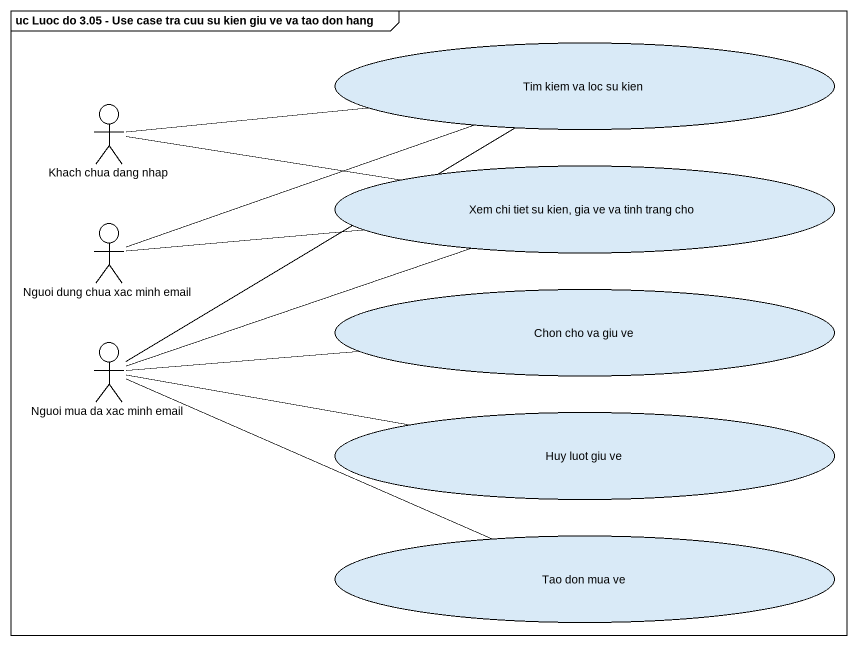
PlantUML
@startuml
mainframe uc Luoc do 3.05 - Use case tra cuu su kien giu ve va tao don hang
usecase "Tim kiem va loc su kien" as Tim_kiem_va_loc_su_kien
actor "Khach chua dang nhap" as Khach_chua_dang_nhap
usecase "Xem chi tiet su kien, gia ve va tinh trang cho" as Xem_chi_tiet_su_kien_gia_ve
actor "Nguoi dung chua xac minh email" as Nguoi_dung_chua_xac_minh
usecase "Chon cho va giu ve" as Chon_cho_va_giu_ve
actor "Nguoi mua da xac minh email" as Nguoi_mua_da_xac_minh_email
usecase "Huy luot giu ve" as Huy_luot_giu_ve
usecase "Tao don mua ve" as Tao_don_mua_ve
Khach_chua_dang_nhap -right- Tim_kiem_va_loc_su_kien
Khach_chua_dang_nhap -right- Xem_chi_tiet_su_kien_gia_ve
Nguoi_dung_chua_xac_minh -right- Tim_kiem_va_loc_su_kien
Nguoi_dung_chua_xac_minh -right- Xem_chi_tiet_su_kien_gia_ve
Nguoi_mua_da_xac_minh_email -up- Tim_kiem_va_loc_su_kien
Nguoi_mua_da_xac_minh_email -right- Xem_chi_tiet_su_kien_gia_ve
Nguoi_mua_da_xac_minh_email -right- Chon_cho_va_giu_ve
Nguoi_mua_da_xac_minh_email -right- Huy_luot_giu_ve
Nguoi_mua_da_xac_minh_email -right- Tao_don_mua_ve
@enduml
